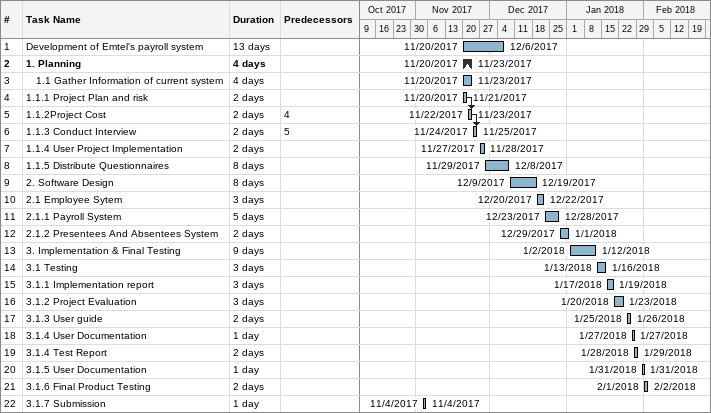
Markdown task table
| ID | Level | Task | Duration | Start | Finish | Predecessors |
|---|---|---|---|---|---|---|
| 1 | 1 | Development of Emtel's payroll system | 13d | 2017-11-20 | 2017-12-06 |  |
| 2 | 1 | **1. Planning** | 4d | 2017-11-20 | 2017-11-23 |  |
| 3 | 2 | 1.1 Gather Information of current system | 4d | 2017-11-20 | 2017-11-23 |  |
| 4 | 1 | 1.1.1 Project Plan and risk | 2d | 2017-11-20 | 2017-11-21 |  |
| 5 | 1 | 1.1.2Project Cost | 2d | 2017-11-22 | 2017-11-23 | 4 |
| 6 | 1 | 1.1.3 Conduct Interview | 2d | 2017-11-24 | 2017-11-25 | 5 |
| 7 | 1 | 1.1.4 User Project Implementation | 2d | 2017-11-27 | 2017-11-28 |  |
| 8 | 1 | 1.1.5 Distribute Questionnaires | 8d | 2017-11-29 | 2017-12-08 |  |
| 9 | 1 | 2. Software Design | 8d | 2017-12-09 | 2017-12-19 |  |
| 10 | 1 | 2.1 Employee Sytem | 3d | 2017-12-20 | 2017-12-22 |  |
| 11 | 1 | 2.1.1 Payroll System | 5d | 2017-12-23 | 2017-12-28 |  |
| 12 | 1 | 2.1.2 Presentees And Absentees System | 2d | 2017-12-29 | 2018-01-01 |  |
| 13 | 1 | 3. Implementation & Final Testing | 9d | 2018-01-02 | 2018-01-12 |  |
| 14 | 1 | 3.1 Testing | 3d | 2018-01-13 | 2018-01-16 |  |
| 15 | 1 | 3.1.1 Implementation report | 3d | 2018-01-17 | 2018-01-19 |  |
| 16 | 1 | 3.1.2 Project Evaluation | 3d | 2018-01-20 | 2018-01-23 |  |
| 17 | 1 | 3.1.3 User guide | 2d | 2018-01-25 | 2018-01-26 |  |
| 18 | 1 | 3.1.4 User Documentation | 1d | 2018-01-27 | 2018-01-27 |  |
| 19 | 1 | 3.1.4 Test Report | 2d | 2018-01-28 | 2018-01-29 |  |
| 20 | 1 | 3.1.5 User Documentation | 1d | 2018-01-31 | 2018-01-31 |  |
| 21 | 1 | 3.1.6 Final Product Testing | 2d | 2018-02-01 | 2018-02-02 |  |
| 22 | 1 | 3.1.7 Submission | 1d | 2017-11-04 | 2017-11-04 |  |
